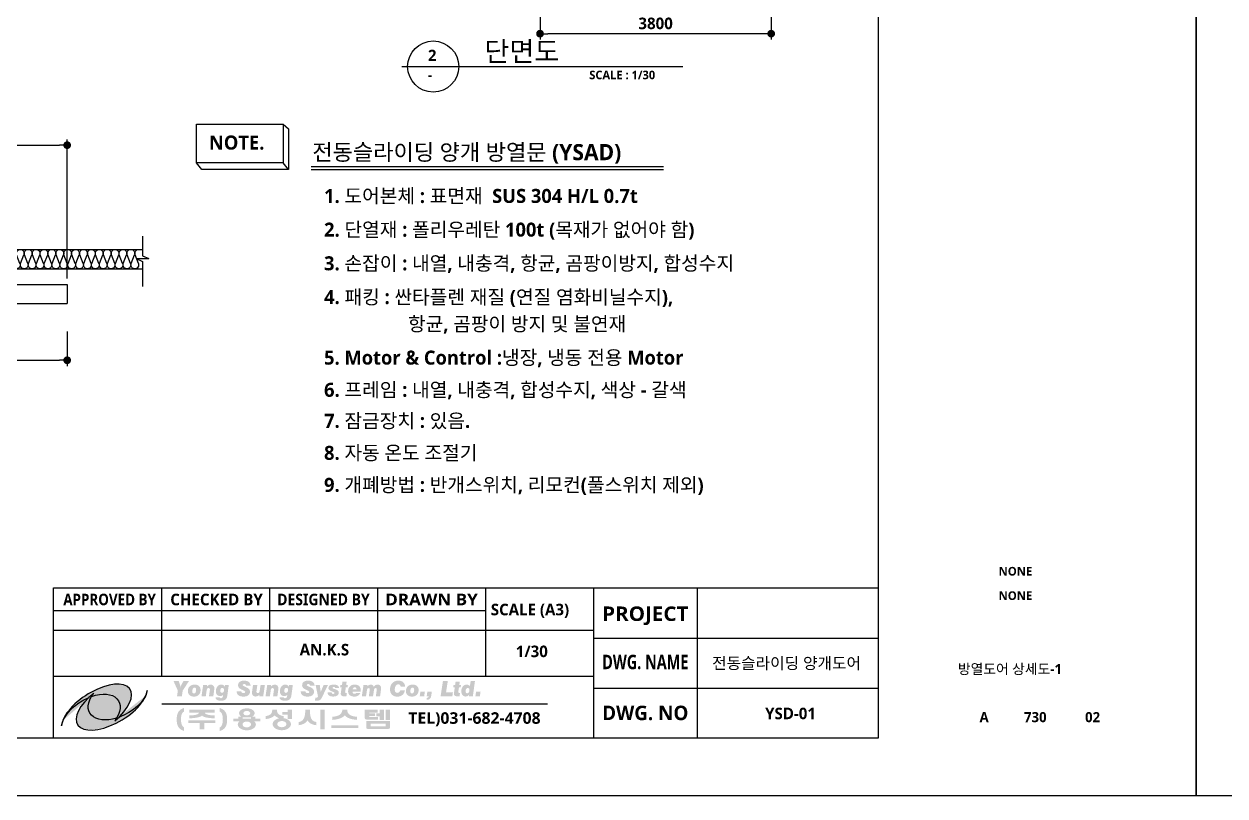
# Model space of a CAD drawing. Header units: millimetres. Extents: x 0 to 33600, y 0 to 8910.
# Drawn here: x 6516 to 12750, y 0 to 4010 of the extents above; entities that cross this region are included whole.
import ezdxf
from ezdxf.enums import TextEntityAlignment as Align
from ezdxf.lldxf.tags import DXFTag

# ---------------------------------------------------------------- set-up
doc = ezdxf.new("R2010")
doc.units = ezdxf.units.MM
doc.header["$LTSCALE"] = 20
doc.header["$MEASUREMENT"] = 0
doc.layers.get('0').update_dxf_attribs({"linetype": 'CONTINUOUS'})
doc.layers.get('Defpoints').update_dxf_attribs({"color": 181, "linetype": 'CONTINUOUS'})
for name, color, linetype in [('3', 3, 'CONTINUOUS'), ('A-ANNO-TITL', 7, 'CONTINUOUS'), ('DIM', 141, 'CONTINUOUS'), ('DOOR-2', 1, 'CONTINUOUS'), ('DOOR-3', 8, 'CONTINUOUS'), ('TEXT', 7, 'CONTINUOUS'), ('TEXT-1', 7, 'CONTINUOUS'), ('TEXT2', 7, 'CONTINUOUS')]:
    doc.layers.add(name, color=color, linetype=linetype)
doc.styles.add('SH_대대리576', font='')
doc.styles.get("Standard").update_dxf_attribs({"font": 'NanumGothicBold.ttf'})
doc.styles.get('SH_대대리576').set_extended_font_data('NanumGothic', bold=True)
tags = doc.linetypes.add('２点鎖線', pattern=[63.5, 31.75, -6.35, 6.35, -6.35, 6.35, -6.35]).pattern_tags.tags
tags[14:15] = [DXFTag(74, 4), DXFTag(75, 0), DXFTag(340, '0'), DXFTag(46, 1.0), DXFTag(50, 0.0), DXFTag(44, 0.0), DXFTag(45, 0.0)]
tags[12:13] = [DXFTag(74, 4), DXFTag(75, 0), DXFTag(340, '0'), DXFTag(46, 1.0), DXFTag(50, 0.0), DXFTag(44, 0.0), DXFTag(45, 0.0)]
tags[10:11] = [DXFTag(74, 4), DXFTag(75, 0), DXFTag(340, '0'), DXFTag(46, 1.0), DXFTag(50, 0.0), DXFTag(44, 0.0), DXFTag(45, 0.0)]
tags[8:9] = [DXFTag(74, 4), DXFTag(75, 0), DXFTag(340, '0'), DXFTag(46, 1.0), DXFTag(50, 0.0), DXFTag(44, 0.0), DXFTag(45, 0.0)]
tags[6:7] = [DXFTag(74, 4), DXFTag(75, 0), DXFTag(340, '0'), DXFTag(46, 1.0), DXFTag(50, 0.0), DXFTag(44, 0.0), DXFTag(45, 0.0)]
tags[4:5] = [DXFTag(74, 4), DXFTag(75, 0), DXFTag(340, '0'), DXFTag(46, 1.0), DXFTag(50, 0.0), DXFTag(44, 0.0), DXFTag(45, 0.0)]
doc.dimstyles.new('yongsung', dxfattribs={"dimscale": 20, "dimtxt": 3, "dimasz": 2, "dimexe": 1.5, "dimexo": 1.5, "dimgap": 1, "dimtad": 1, "dimdec": 0, "dimdsep": 46, "dimlunit": 6, "dimtxsty": 'Standard', "dimblk": 'DOT', "dimcen": 0, "dimdle": 2, "dimclrd": 256, "dimclre": 256, "dimclrt": 256, "dimadec": 0, "dimazin": 0, "dimtfac": 480, "dimtdec": 0, "dimtix": 1, "dimtmove": 2, "dimatfit": 3, "dimfxl": 1, "dimtolj": 1, "dimtzin": 0, "dimarcsym": 0})

# ---------------------------------------------------------------- blocks, each defined once
blk = doc.blocks.new('A$C218C5527')
h = blk.add_hatch(color=1)
edge = h.paths.add_edge_path()
edge.add_ellipse((5.05, 2.14), major_axis=(-4.79, -2.98), ratio=0.580265, start_angle=131.9714, end_angle=248.5968, ccw=False)
edge.add_ellipse((5.05, 2.14), major_axis=(-4.79, -2.98), ratio=0.580265, start_angle=125.4238, end_angle=131.9714, ccw=False)
edge.add_ellipse((6.06, 3.31), major_axis=(-5.8, -3.76), ratio=0.472671, start_angle=104.5749, end_angle=339.9724)
edge.add_ellipse((5.05, 2.14), major_axis=(-4.79, -2.98), ratio=0.580265, start_angle=253.4092, end_angle=333.3098, ccw=False)
edge.add_ellipse((8.69, 4.5), major_axis=(5.95, 3.51), ratio=0.472671, start_angle=105.5245, end_angle=113.8539, ccw=False)
edge.add_ellipse((9.76, 5.7), major_axis=(-4.89, -2.73), ratio=0.583553, start_angle=307.9879, end_angle=314.6539)
h = blk.add_hatch(color=5)
edge = h.paths.add_edge_path()
edge.add_ellipse((9.72, 5.67), major_axis=(4.93, 2.74), ratio=0.580265, start_angle=131.9714, end_angle=248.5968, ccw=False)
edge.add_ellipse((9.72, 5.67), major_axis=(4.93, 2.74), ratio=0.580265, start_angle=125.4238, end_angle=131.9714, ccw=False)
edge.add_ellipse((8.66, 4.55), major_axis=(5.98, 3.46), ratio=0.472671, start_angle=104.5749, end_angle=339.9724)
edge.add_ellipse((9.72, 5.67), major_axis=(4.93, 2.74), ratio=0.580265, start_angle=253.4092, end_angle=333.3098, ccw=False)
edge.add_ellipse((5.98, 3.49), major_axis=(-6.12, -3.22), ratio=0.472671, start_angle=105.5245, end_angle=113.8539, ccw=False)
edge.add_ellipse((4.85, 2.35), major_axis=(5.02, 2.48), ratio=0.583553, start_angle=307.9879, end_angle=314.6539)
at = {"color": 1}
blk.add_ellipse((6.06, 3.31), major_axis=(-5.8, -3.76), ratio=0.472671, start_param=1.820342, end_param=5.933638, dxfattribs=at)
at = {"color": 5}
blk.add_ellipse((8.69, 4.5), major_axis=(5.95, 3.51), ratio=0.472671, start_param=1.820342, end_param=5.933638, dxfattribs=at)
at = {"color": 5, "extrusion": (0, 0, -1)}
for start_param, end_param in [(5.070129, 7.190969), (3.610997, 5.004166)]:
    blk.add_ellipse((9.76, 5.7), major_axis=(-4.89, -2.73), ratio=0.583553, start_param=start_param, end_param=end_param, dxfattribs=at)
at = {"color": 1, "extrusion": (0, 0, -1)}
for start_param, end_param in [(1.944353, 4.094127), (0.465832, 1.86036)]:
    blk.add_ellipse((5.05, 2.14), major_axis=(-4.79, -2.98), ratio=0.580265, start_param=start_param, end_param=end_param, dxfattribs=at)
blk = doc.blocks.new('_Dot')
at = {"color": 0, "linetype": 'ByBlock', "lineweight": -2}
blk.add_line((-0.5, 0), (-1, 0), dxfattribs=at)
at = {"color": 0, "linetype": 'ByBlock', "const_width": 0.5}
blk.add_lwpolyline([(-0.25, 0, 1), (0.25, 0, 1)], format="xyb", close=True, dxfattribs=at)
blk = doc.blocks.new('*D136')
at = {"layer": 'Defpoints', "color": 0}
for p in [(6739.8, 3380.3), (1559.8, 2657.2), (6739.8, 2657.2)]:
    blk.add_point(p, dxfattribs=at)
at = {"layer": 'DIM', "lineweight": -2}
for p, q in [((1559.8, 2687.2), (1559.8, 3410.3)), ((1599.8, 3380.3), (6699.8, 3380.3)), ((6739.8, 2687.2), (6739.8, 3410.3))]:
    blk.add_line(p, q, dxfattribs=at)
at = {"layer": 'DIM', "linetype": 'ByBlock', "lineweight": -2, "xscale": 40, "yscale": 40, "zscale": 40, "rotation": 180}
blk.add_blockref('_Dot', (1559.8, 3380.3), dxfattribs=at)
at = {"layer": 'DIM', "linetype": 'ByBlock', "lineweight": -2, "xscale": 40, "yscale": 40, "zscale": 40}
blk.add_blockref('_Dot', (6739.8, 3380.3), dxfattribs=at)
at = {"layer": 'DIM', "insert": (4149.8, 3441.8), "char_height": 60, "attachment_point": 5}
blk.add_mtext('\\A1;도어개폐시 필요공간 => 레일길이 + 60 ', dxfattribs=at)
blk = doc.blocks.new('INSU')
at = {"layer": '3'}
for p, q in [((0.013, 0.729), (0.187, 0.271)), ((0.387, 0.729), (0.213, 0.271))]:
    blk.add_line(p, q, dxfattribs=at)
for centre, start, end in [((0.2, 0.8), 339.20343, 200.79657), ((0, 0.2), 270, 20.79657), ((0.4, 0.2), 159.20343, 270)]:
    blk.add_arc(centre, 0.2, start, end, dxfattribs=at)
blk = doc.blocks.new('*D138')
at = {"layer": 'Defpoints', "color": 0}
for p in [(5389.8, 2442.4), (6739.8, 2442.4), (6739.8, 2263.3)]:
    blk.add_point(p, dxfattribs=at)
at = {"layer": 'DIM', "lineweight": -2}
for p, q in [((5389.8, 2412.4), (5389.8, 2233.3)), ((6739.8, 2412.4), (6739.8, 2233.3)), ((5429.8, 2263.3), (6699.8, 2263.3))]:
    blk.add_line(p, q, dxfattribs=at)
at = {"layer": 'DIM', "linetype": 'ByBlock', "lineweight": -2, "xscale": 40, "yscale": 40, "zscale": 40, "rotation": 180}
blk.add_blockref('_Dot', (5389.8, 2263.3), dxfattribs=at)
at = {"layer": 'DIM', "linetype": 'ByBlock', "lineweight": -2, "xscale": 40, "yscale": 40, "zscale": 40}
blk.add_blockref('_Dot', (6739.8, 2263.3), dxfattribs=at)
at = {"layer": 'DIM', "insert": (6064.8, 2324.9), "char_height": 60, "attachment_point": 5}
blk.add_mtext('\\A1;\\A1;(W / 2) + 150', dxfattribs=at)
blk = doc.blocks.new('*D141')
at = {"layer": 'Defpoints', "color": 0}
for p in [(9194.3, 4086.8), (10394.3, 4086.8), (9194.3, 3959.4)]:
    blk.add_point(p, dxfattribs=at)
at = {"layer": 'DIM', "lineweight": -2}
for p, q in [((9194.3, 4056.8), (9194.3, 3929.4)), ((10394.3, 4056.8), (10394.3, 3929.4)), ((10354.3, 3959.4), (9234.3, 3959.4))]:
    blk.add_line(p, q, dxfattribs=at)
at = {"layer": 'DIM', "linetype": 'ByBlock', "lineweight": -2, "xscale": 40, "yscale": 40, "zscale": 40, "rotation": 180}
blk.add_blockref('_Dot', (9194.3, 3959.4), dxfattribs=at)
at = {"layer": 'DIM', "linetype": 'ByBlock', "lineweight": -2, "xscale": 40, "yscale": 40, "zscale": 40}
blk.add_blockref('_Dot', (10394.3, 3959.4), dxfattribs=at)
at = {"layer": 'DIM', "insert": (9794.3, 4012.5), "char_height": 60, "attachment_point": 5}
blk.add_mtext('\\A1;3800', dxfattribs=at)

msp = doc.modelspace()

# ---------------------------------------------------------------- hatches: boundary and pattern name
h = msp.add_hatch(color=7)
h.dxf.hatch_style = 1
h.paths.add_polyline_path([(7372, 597.1), (7343.3, 597.1), (7329.6, 571.7), (7328.7, 569.2), (7328, 565.1), (7328, 566.1), (7327.8, 569.3), (7327.2, 572.2), (7318.7, 597.1), (7291.7, 597.1), (7314.2, 547.2), (7310.1, 518.4), (7335.2, 518.4), (7339.4, 547.1)])
h.paths.add_polyline_path([(7427.1, 567.5), (7423.8, 571.2), (7421, 573.4), (7416.9, 575.7), (7412.2, 577.3), (7406.9, 578.3), (7401.2, 578.7), (7398.7, 578.6), (7393.3, 578), (7388.2, 576.8), (7383.7, 575), (7379.5, 572.5), (7375.8, 569.4), (7374.6, 568.2), (7371.6, 564.3), (7369.3, 560), (7367.6, 555.3), (7366.7, 550.1), (7366.3, 544.5), (7366.4, 541.7), (7367.2, 536.5), (7368.9, 531.8), (7371.4, 527.6), (7374.7, 523.9), (7377.7, 521.6), (7381.8, 519.3), (7386.5, 517.6), (7391.8, 516.6), (7397.5, 516.3), (7400, 516.3), (7405.6, 516.9), (7410.6, 518.1), (7415.2, 520), (7419.3, 522.4), (7423, 525.4), (7424.2, 526.8), (7427.1, 530.6), (7429.3, 534.9), (7430.9, 539.7), (7431.8, 545), (7432.2, 550.7), (7432, 553.3), (7431.3, 558.6), (7429.6, 563.4)])
h.paths.add_polyline_path([(7395.9, 561.8), (7400.7, 563), (7403.1, 562.7), (7407.1, 560), (7408.5, 556.8), (7409.1, 551.1), (7408.9, 546.8), (7407.9, 541.7), (7406.1, 537.5), (7406.1, 537.4), (7402.5, 533.7), (7397.9, 532.4), (7395.4, 532.7), (7391.4, 535.2), (7390, 538), (7389.2, 543.7), (7389.5, 548.7), (7390.5, 553.8), (7392.3, 558.1)], flags=16)
h.paths.add_polyline_path([(7406.1, 537.5), (7406.1, 537.4), (7406, 537.4)], flags=0)
h.paths.add_polyline_path([(7503.2, 564.6), (7501.5, 569.2), (7498.6, 573.1), (7494.8, 575.9), (7490.1, 577.6), (7484.6, 578.2), (7484.2, 578.2), (7479, 577.6), (7474.2, 575.9), (7473.2, 575.4), (7469, 572.7), (7465.1, 568.9), (7466.1, 576.5), (7445.6, 576.5), (7437.1, 518.4), (7459.5, 518.4), (7463.9, 549.4), (7465, 554), (7467.2, 558), (7468.8, 559.4), (7474.1, 560.9), (7479, 558.9), (7480.8, 554.2), (7480.8, 553.1), (7480.5, 551.2), (7476, 518.4), (7498.5, 518.4), (7503, 551.9), (7503.5, 556), (7503.7, 559.6)])
h.paths.add_polyline_path([(7578.5, 576.5), (7559.1, 576.5), (7558, 568.5), (7557.6, 569), (7554.2, 573.1), (7550.2, 576.1), (7549.6, 576.4), (7544.9, 578), (7539.4, 578.5), (7536.8, 578.3), (7531.9, 577.4), (7527.3, 575.5), (7523.3, 572.6), (7519.6, 568.7), (7519.2, 568.2), (7516.5, 564.2), (7514.4, 559.7), (7512.9, 554.9), (7512, 549.6), (7511.7, 544), (7512, 539), (7513.1, 533.8), (7515, 529.3), (7517.7, 525.6), (7519.9, 523.4), (7524, 521), (7528.8, 519.4), (7534.4, 518.9), (7537.6, 519.2), (7542.5, 520.5), (7545.4, 522), (7549.6, 525.4), (7549, 520.5), (7547.8, 515.3), (7546.1, 511.7), (7543.4, 509), (7538.4, 507.8), (7533.9, 508.8), (7531.7, 511.7), (7509.7, 511.7), (7509.7, 511.5), (7510.8, 506.6), (7513.3, 502.5), (7517.3, 499.2), (7521.4, 497.2), (7526.1, 495.8), (7531.4, 495), (7537.6, 494.8), (7543, 495), (7548.1, 495.6), (7552.8, 496.8), (7554.4, 497.3), (7559.2, 499.6), (7563.1, 502.6), (7566, 506.2), (7568.4, 511.1), (7569.4, 514), (7570.6, 519), (7571.6, 524.9)])
h.paths.add_polyline_path([(7553, 543.8), (7551, 539.6), (7547.9, 536.8), (7540.7, 535.9), (7536.5, 538.3), (7535.1, 540.4), (7534.1, 545.7), (7534.1, 547.7), (7535, 553.1), (7536.9, 557.2), (7539.8, 560.2), (7544.4, 561.5), (7547.4, 561.2), (7551.5, 558.8), (7553, 556.3), (7554, 550.9), (7553.9, 549.2)], flags=16)
h.paths.add_polyline_path([(7685.7, 589.1), (7682, 592.5), (7678.8, 594.6), (7674.4, 596.6), (7669.6, 598), (7664.3, 598.9), (7658.4, 599.1), (7653.9, 599), (7648.3, 598.4), (7643.3, 597.1), (7639, 595.2), (7635.2, 592.9), (7631.6, 589.5), (7628.9, 585.4), (7627.4, 580.7), (7626.9, 575.3), (7627.3, 570.7), (7628.9, 566), (7631.8, 561.9), (7632.4, 561.2), (7635.5, 558.6), (7639.5, 555.8), (7644.6, 553.1), (7650.6, 550.3), (7654.4, 548.7), (7658.5, 546.6), (7662.7, 543.6), (7664.2, 540.4), (7661.7, 535.4), (7655.6, 534.2), (7651.2, 534.7), (7647, 536.7), (7645.3, 538.4), (7643.9, 543.5), (7619.5, 543.5), (7619.6, 540.6), (7620.6, 535.4), (7622.4, 530.9), (7625.2, 526.9), (7628.9, 523.4), (7630, 522.6), (7633.9, 520.3), (7638.4, 518.5), (7643.3, 517.3), (7648.8, 516.6), (7654.9, 516.3), (7655.4, 516.3), (7661.4, 516.6), (7666.8, 517.4), (7671.7, 518.8), (7676, 520.6), (7679.8, 523), (7680.8, 523.7), (7684.2, 527.3), (7686.7, 531.5), (7688.1, 536.2), (7688.6, 541.6), (7688.4, 545.7), (7686.9, 550.5), (7684.2, 554.8), (7683.3, 555.8), (7679.8, 559), (7675.5, 561.9), (7670.2, 564.6), (7667.9, 565.6), (7662.7, 567.8), (7656.1, 570.9), (7652.2, 573.7), (7650.8, 576.2), (7652.8, 580.1), (7657.9, 581.6), (7660.6, 581.4), (7665.1, 579.7), (7666.2, 578.5), (7668.1, 573.6), (7691.6, 573.6), (7691.5, 575.2), (7690.4, 580.4), (7688.4, 585)])
h.paths.add_polyline_path([(7766, 576.5), (7743.7, 576.5), (7739, 544.9), (7738.1, 541.1), (7735.9, 537), (7734.4, 535.8), (7729, 534.4), (7723.8, 536.4), (7722.2, 541.4), (7722.3, 543.5), (7722.5, 545.5), (7727, 576.5), (7704.6, 576.5), (7699.5, 541.6), (7699.2, 539), (7699.2, 536.4), (7699.2, 535.9), (7699.8, 530.3), (7701.5, 525.6), (7704.3, 521.9), (7704.5, 521.7), (7708.3, 518.9), (7713, 517.2), (7718.5, 516.6), (7719.2, 516.6), (7724.4, 517.3), (7729.3, 519.1), (7730, 519.5), (7734.3, 522.4), (7738, 526.2), (7737.2, 518.4), (7757.6, 518.4)])
h.paths.add_polyline_path([(7835.8, 564.6), (7834.1, 569.2), (7831.1, 573.1), (7827.3, 575.9), (7822.6, 577.6), (7817.1, 578.2), (7816.8, 578.2), (7811.6, 577.6), (7806.7, 575.9), (7805.7, 575.4), (7801.6, 572.7), (7797.6, 568.9), (7798.6, 576.5), (7778.2, 576.5), (7769.6, 518.4), (7792, 518.4), (7796.4, 549.4), (7797.5, 554), (7799.7, 558), (7801.3, 559.4), (7806.6, 560.9), (7811.5, 558.9), (7813.4, 554.2), (7813.3, 553.1), (7813, 551.2), (7808.6, 518.4), (7831, 518.4), (7835.6, 551.9), (7836, 556), (7836.3, 559.6)])
h.paths.add_polyline_path([(7911.1, 576.5), (7891.6, 576.5), (7890.5, 568.5), (7890.1, 569), (7886.7, 573.1), (7882.7, 576.1), (7882.1, 576.4), (7877.4, 578), (7871.9, 578.5), (7869.3, 578.3), (7864.4, 577.4), (7859.9, 575.5), (7855.8, 572.6), (7852.1, 568.7), (7851.7, 568.2), (7849, 564.2), (7846.9, 559.7), (7845.4, 554.9), (7844.6, 549.6), (7844.3, 544), (7844.6, 539), (7845.6, 533.8), (7847.5, 529.3), (7850.2, 525.6), (7852.4, 523.4), (7856.5, 521), (7861.3, 519.4), (7866.9, 518.9), (7870.1, 519.2), (7875.1, 520.5), (7878, 522), (7882.2, 525.4), (7881.6, 520.5), (7880.4, 515.3), (7878.7, 511.7), (7875.9, 509), (7870.9, 507.8), (7866.5, 508.8), (7864.3, 511.7), (7842.3, 511.7), (7842.3, 511.5), (7843.3, 506.6), (7845.8, 502.5), (7849.8, 499.2), (7853.9, 497.2), (7858.6, 495.8), (7864, 495), (7870.1, 494.8), (7875.5, 495), (7880.7, 495.6), (7885.3, 496.8), (7887, 497.3), (7891.7, 499.6), (7895.7, 502.6), (7898.5, 506.2), (7900.9, 511.1), (7901.9, 514), (7903.1, 519), (7904.1, 524.9)])
h.paths.add_polyline_path([(7869.4, 557.2), (7872.3, 560.2), (7876.9, 561.5), (7879.9, 561.2), (7884, 558.8), (7885.5, 556.3), (7886.5, 550.9), (7886.4, 549.2), (7885.5, 543.8), (7883.5, 539.6), (7880.4, 536.8), (7875.5, 535.6), (7873.2, 535.9), (7869, 538.3), (7867.6, 540.4), (7866.6, 545.7), (7866.6, 547.7), (7867.5, 553.1)], flags=16)
h.paths.add_polyline_path([(8020.7, 536.2), (8021.2, 541.6), (8020.9, 545.7), (8019.4, 550.5), (8016.7, 554.8), (8015.8, 555.8), (8012.4, 559), (8008, 561.9), (8002.8, 564.6), (8000.5, 565.6), (7995.2, 567.8), (7988.6, 570.9), (7984.7, 573.7), (7983.3, 576.2), (7985.4, 580.1), (7990.4, 581.6), (7993.2, 581.4), (7997.6, 579.7), (7998.8, 578.5), (8000.6, 573.6), (8024.1, 573.6), (8024, 575.2), (8022.9, 580.4), (8021, 585), (8018.2, 589.1), (8014.5, 592.5), (8011.3, 594.6), (8007, 596.6), (8002.2, 598), (7996.8, 598.9), (7990.9, 599.1), (7986.4, 599), (7980.9, 598.4), (7975.9, 597.1), (7971.5, 595.2), (7967.8, 592.9), (7964.1, 589.5), (7961.5, 585.4), (7959.9, 580.7), (7959.4, 575.3), (7959.9, 570.7), (7961.5, 566), (7964.3, 561.9), (7965, 561.2), (7968, 558.6), (7972.1, 555.8), (7977.1, 553.1), (7983.1, 550.3), (7986.9, 548.7), (7991, 546.6), (7995.3, 543.6), (7996.7, 540.4), (7994.5, 535.9), (7993.4, 535.2), (7988.1, 534.2), (7983.7, 534.7), (7979.5, 536.7), (7977.8, 538.4), (7976.4, 543.5), (7952, 543.5), (7952.1, 540.6), (7953.1, 535.4), (7954.9, 530.9), (7957.7, 526.9), (7961.4, 523.4), (7962.5, 522.6), (7966.5, 520.3), (7970.9, 518.5), (7975.8, 517.3), (7981.4, 516.6), (7987.4, 516.3), (7987.9, 516.3), (7994, 516.6), (7999.3, 517.4), (8004.2, 518.8), (8008.6, 520.6), (8012.3, 523), (8013.3, 523.7), (8016.7, 527.3), (8019.2, 531.5)])
h.paths.add_polyline_path([(8093.6, 576.5), (8070.9, 576.5), (8055.8, 539.9), (8051.1, 576.5), (8029.5, 576.5), (8040.5, 522.9), (8041, 520), (8041.2, 517.1), (8039.5, 512.5), (8034.6, 511.1), (8032.4, 511.2), (8028.1, 511.6), (8025.9, 495.8), (8027.8, 495.6), (8032.9, 495.1), (8037.9, 494.8), (8043, 495.3), (8048, 496.5), (8052.2, 498.7), (8052.9, 499.2), (8056.1, 502.4), (8059.2, 506.5), (8062.1, 511.9)])
h.paths.add_polyline_path([(8117.4, 562.1), (8119.1, 565.2), (8123.8, 566.4), (8128.9, 564.8), (8131, 560.1), (8151.2, 560.1), (8151.1, 561.1), (8149.9, 566.2), (8147.5, 570.4), (8143.8, 573.8), (8139.9, 575.8), (8135.2, 577.3), (8129.9, 578.2), (8123.8, 578.5), (8123, 578.5), (8116.9, 578.1), (8111.5, 577.3), (8107, 575.8), (8103.2, 573.9), (8102.4, 573.3), (8098.8, 569.7), (8096.7, 565.4), (8096, 560.2), (8096.1, 558.6), (8097.3, 555.3), (8099.5, 552.2), (8102.9, 549.2), (8107.3, 546.3), (8113, 543.5), (8119.6, 540.8), (8120.4, 540.5), (8121.4, 540.1), (8125.8, 537.9), (8127.4, 534.6), (8125.5, 531), (8125.4, 531), (8120.5, 529.7), (8119.1, 529.8), (8114.8, 531.9), (8114, 532.9), (8112.7, 537.9), (8091.3, 537.9), (8091.3, 537.5), (8091.5, 534.5), (8092.8, 529.6), (8095.3, 525.5), (8099.1, 522.1), (8100.7, 521), (8104.8, 519), (8109.5, 517.6), (8114.9, 516.8), (8121, 516.5), (8122.9, 516.6), (8128.7, 517), (8133.9, 518.1), (8138.4, 519.8), (8142.1, 522), (8144.2, 523.7), (8147.2, 527.5), (8149, 532.1), (8149.7, 537.4), (8149.4, 539.9), (8147.5, 544.7), (8145.8, 547.1), (8141.6, 550.3), (8140.8, 550.8), (8136.5, 552.6), (8130.6, 554.5), (8126.2, 555.9), (8123.3, 556.9), (8119.3, 558.9)])
h.paths.add_polyline_path([(8196.8, 576.5), (8187.9, 576.5), (8190.6, 594.4), (8168.8, 594.4), (8166.3, 576.5), (8158.1, 576.5), (8156.1, 563.6), (8164.4, 563.6), (8160.6, 537.5), (8160.1, 533.9), (8160, 531.1), (8160, 529.8), (8161.3, 524.9), (8164.4, 521.2), (8166.6, 519.8), (8171.2, 518.2), (8176.9, 517.6), (8177.6, 517.6), (8183, 517.8), (8184.1, 517.9), (8189.4, 518.5), (8191.8, 535.2), (8190.7, 535.2), (8189, 535.1), (8184.2, 536.2), (8182.7, 539.5), (8182.7, 540.7), (8186.1, 563.6), (8195, 563.6)])
h.paths.add_polyline_path([(8255.5, 570.8), (8252.3, 573.4), (8248.2, 575.7), (8243.5, 577.3), (8238.1, 578.3), (8232.2, 578.6), (8230.3, 578.5), (8224.8, 578), (8219.8, 576.8), (8215.2, 574.9), (8211.1, 572.4), (8207.4, 569.1), (8206.1, 567.7), (8203.3, 563.8), (8201, 559.4), (8199.4, 554.7), (8198.5, 549.4), (8198.2, 543.8), (8198.2, 541.5), (8199, 536.2), (8200.7, 531.5), (8203.3, 527.4), (8206.7, 523.7), (8209.7, 521.4), (8214, 519.2), (8218.7, 517.6), (8224, 516.6), (8229.8, 516.3), (8230.5, 516.3), (8236.2, 516.7), (8241.4, 517.6), (8246.1, 519.2), (8250.3, 521.2), (8252.7, 522.9), (8256.4, 526.4), (8259.3, 530.5), (8261.3, 535.3), (8239.5, 535.3), (8236.3, 531.7), (8231, 530.6), (8227.5, 531), (8223.5, 533.4), (8221.8, 536.1), (8220.8, 542.5), (8263.3, 542.5), (8263.5, 545.4), (8263.5, 548.2), (8263.3, 553.1), (8262.4, 558.4), (8260.8, 563.1), (8258.5, 567.3)])
h.paths.add_polyline_path([(8232.6, 564.6), (8235.3, 564.3), (8239.4, 561.9), (8240.9, 559.4), (8241.9, 554), (8221.9, 554), (8222.9, 557.7), (8225.5, 561.8), (8227.6, 563.4)], flags=16)
h.paths.add_polyline_path([(8304.3, 560.4), (8309.1, 559), (8310.6, 554.8), (8310.5, 553), (8310.3, 551), (8305.8, 518.4), (8327.6, 518.4), (8332.3, 549.8), (8333.2, 554), (8335.3, 558), (8336.3, 558.9), (8341.1, 560.4), (8345.5, 559), (8347, 555), (8346.9, 552.8), (8346.6, 550.8), (8342.1, 518.4), (8364.1, 518.4), (8368.8, 552.6), (8369.3, 557.2), (8369.4, 560.3), (8369, 565), (8367.3, 569.7), (8364.4, 573.6), (8361.1, 576.1), (8356.4, 577.8), (8350.9, 578.4), (8350.2, 578.3), (8345.1, 577.6), (8340.2, 575.8), (8338.7, 574.9), (8334.7, 571.8), (8330.9, 567.8), (8328.9, 572.2), (8325.6, 575.8), (8321.3, 577.7), (8315.8, 578.4), (8310.5, 577.8), (8305.7, 576.1), (8305, 575.7), (8301, 572.9), (8297.1, 569), (8298.3, 576.5), (8278, 576.5), (8269.4, 518.4), (8291.2, 518.4), (8296, 550.3), (8296.8, 554), (8299.2, 558.7)])
h.paths.add_polyline_path([(8479.7, 524.7), (8481.1, 525.9), (8484.5, 529.4), (8487.3, 533.5), (8489.6, 538), (8491.4, 543), (8492.7, 548.4), (8468.5, 548.4), (8468.2, 547.5), (8465.8, 542.7), (8462.5, 539.1), (8458.2, 536.7), (8452.7, 535.7), (8447.3, 537), (8443.6, 540.1), (8442.3, 542.1), (8440.8, 546.7), (8440.3, 552.6), (8440.7, 558.5), (8441.6, 563.7), (8443.2, 568.4), (8445.7, 572.9), (8449.5, 576.9), (8453.8, 579.2), (8463.4, 579.2), (8467.5, 576.6), (8469.8, 572.6), (8470.7, 567.1), (8494.2, 567.1), (8494.2, 568.3), (8493.3, 573.9), (8491.9, 579), (8489.8, 583.6), (8487.3, 587.6), (8484.1, 591), (8483, 592), (8479.2, 594.6), (8474.8, 596.6), (8469.9, 598.1), (8464.6, 599), (8458.7, 599.3), (8455.8, 599.2), (8450.5, 598.6), (8445.5, 597.5), (8440.8, 595.8), (8439.1, 595), (8434.6, 592.4), (8430.5, 589.2), (8426.8, 585.5), (8426.1, 584.7), (8423, 580.5), (8420.5, 575.9), (8418.5, 571), (8417.9, 569.5), (8416.6, 564.5), (8415.8, 559.4), (8415.5, 554.1), (8415.8, 548.7), (8416.6, 543.3), (8418, 538.4), (8420, 534), (8422.6, 529.8), (8425.8, 526.2), (8429.4, 523.2), (8433.5, 520.6), (8437.9, 518.6), (8442.8, 517.2), (8448.1, 516.3), (8453.9, 516.1), (8456.1, 516.1), (8461.6, 516.6), (8466.6, 517.8), (8471.4, 519.5), (8475.7, 521.7)])
h.paths.add_polyline_path([(8563.2, 558.6), (8561.5, 563.4), (8559.1, 567.5), (8555.8, 571.2), (8552.9, 573.4), (8548.8, 575.7), (8544.1, 577.3), (8538.9, 578.3), (8533.1, 578.7), (8530.7, 578.6), (8525.2, 578), (8520.2, 576.8), (8515.6, 575), (8511.4, 572.5), (8507.7, 569.4), (8506.5, 568.2), (8503.5, 564.3), (8501.2, 560), (8499.6, 555.3), (8498.6, 550.1), (8498.2, 544.5), (8498.3, 541.7), (8499.1, 536.5), (8500.8, 531.8), (8503.3, 527.6), (8506.7, 523.9), (8509.6, 521.6), (8513.8, 519.3), (8518.5, 517.6), (8523.7, 516.6), (8529.4, 516.3), (8531.9, 516.3), (8537.5, 516.9), (8542.5, 518.1), (8547.1, 520), (8551.2, 522.4), (8554.9, 525.4), (8556.1, 526.8), (8559.1, 530.6), (8561.3, 534.9), (8562.8, 539.7), (8563.7, 545), (8564.1, 550.7), (8564, 553.3)])
h.paths.add_polyline_path([(8524.2, 558.1), (8527.8, 561.8), (8532.6, 563), (8535, 562.7), (8539, 560), (8540.4, 556.8), (8541.1, 551.1), (8540.9, 546.8), (8539.8, 541.7), (8538, 537.5), (8538, 537.4), (8534.4, 533.7), (8529.9, 532.4), (8527.3, 532.7), (8523.3, 535.2), (8521.9, 538), (8521.2, 543.7), (8521.4, 548.7), (8522.4, 553.8)], flags=16)
h.paths.add_polyline_path([(8538, 537.5), (8538, 537.4), (8538, 537.5)], flags=0)
h.paths.add_polyline_path([(8596.5, 541.7), (8573.4, 541.7), (8569.9, 518.4), (8593, 518.4)])
h.paths.add_polyline_path([(8632.7, 541.7), (8609.6, 541.7), (8606.1, 518.4), (8616.8, 518.4), (8616.1, 515.6), (8613.4, 511.7), (8611.5, 510.5), (8606.3, 509.5), (8604.8, 499.6), (8607.5, 499.7), (8613, 500.4), (8617.7, 501.9), (8621.6, 504.3), (8622.4, 504.9), (8625.6, 508.5), (8627.9, 512.9), (8629.2, 518.4)])
h.paths.add_polyline_path([(8715.5, 597.1), (8690.4, 597.1), (8678.3, 518.4), (8739.3, 518.4), (8742.2, 538.9), (8706.6, 538.9)])
h.paths.add_polyline_path([(8784.1, 576.5), (8775.3, 576.5), (8777.9, 594.4), (8756.2, 594.4), (8753.6, 576.5), (8745.4, 576.5), (8743.4, 563.6), (8751.7, 563.6), (8747.9, 537.5), (8747.4, 533.9), (8747.3, 531.1), (8747.3, 529.8), (8748.6, 524.9), (8751.8, 521.2), (8753.9, 519.8), (8758.5, 518.2), (8764.2, 517.6), (8765, 517.6), (8770.3, 517.8), (8771.5, 517.9), (8776.7, 518.5), (8779.1, 535.2), (8778, 535.2), (8776.4, 535.1), (8771.6, 536.2), (8770.1, 539.5), (8770.1, 540.6), (8770.1, 541.2), (8773.4, 563.6), (8782.3, 563.6)])
h.paths.add_polyline_path([(8856.5, 597.1), (8834.3, 597.1), (8830.3, 570.1), (8827.2, 573.6), (8823, 576.4), (8818.5, 577.9), (8813.2, 578.5), (8810.8, 578.4), (8805.9, 577.4), (8801.5, 575.5), (8797.4, 572.6), (8793.6, 568.7), (8793.4, 568.2), (8790.7, 564.2), (8788.5, 559.7), (8787, 554.9), (8786.1, 549.7), (8785.8, 544.1), (8785.8, 543.3), (8786.3, 537.6), (8787.5, 532.5), (8789.4, 528), (8791.9, 524.1), (8794.4, 521.6), (8798.4, 518.8), (8803.1, 517.2), (8808.3, 516.6), (8808.6, 516.6), (8813.7, 517.3), (8818.6, 519), (8818.8, 519.2), (8823, 522), (8826.7, 525.9), (8825.8, 518.4), (8845.8, 518.4)])
h.paths.add_polyline_path([(8814.7, 559.7), (8819.2, 561), (8821.6, 560.7), (8825.7, 558.2), (8827.2, 555.6), (8828, 550.1), (8827.9, 547.4), (8826.9, 542.2), (8824.8, 537.9), (8821.1, 534.5), (8814.2, 533.5), (8810.2, 536.2), (8808.8, 538.8), (8807.9, 544.2), (8808.1, 546.7), (8809, 551.9), (8811.1, 556.3)], flags=16)
h.paths.add_polyline_path([(8885.7, 541.7), (8862.5, 541.7), (8859, 518.4), (8882.1, 518.4)])
h = msp.add_hatch(color=7)
h.dxf.hatch_style = 1
h.paths.add_polyline_path([(7331.5, 411.6), (7332.5, 417.3), (7333.4, 421.2), (7336.1, 428.3), (7339.7, 433.8), (7344.4, 437.5), (7346.5, 438.5), (7346.5, 457.3), (7338.9, 454.6), (7332.2, 451.2), (7326.3, 447), (7321.4, 442.2), (7317.3, 436.8), (7314.6, 431.9), (7312.5, 426.7), (7310.8, 421.1), (7309.6, 414.9), (7308.8, 408.2), (7308.4, 401.1), (7308.4, 398.5), (7308.5, 391), (7309, 384.2), (7309.9, 377.8), (7311.3, 371.9), (7313, 366.6), (7315.2, 361.7), (7316.1, 359.9), (7320, 354.4), (7324.7, 349.4), (7330.3, 345.2), (7336.8, 341.6), (7344.2, 338.6), (7346.5, 337.9), (7346.5, 356.3), (7341.6, 359.6), (7337.8, 364.4), (7334.7, 370.7), (7333.4, 374.9), (7332.1, 380.3), (7331.2, 386.2), (7330.8, 392.6), (7330.7, 398.3), (7330.9, 405.2)])
h.paths.add_polyline_path([(7504.8, 448.2), (7373.8, 448.2), (7373.8, 433.4), (7424.6, 433.4), (7422.5, 428.7), (7416.8, 424.8), (7409.6, 422.2), (7402.9, 420.7), (7395.1, 419.5), (7386.2, 418.7), (7376.5, 418.2), (7373.8, 418.1), (7439.3, 417.3), (7443.9, 413.9), (7450.4, 411), (7458.7, 408.5), (7468.2, 406.6), (7475.9, 405.4), (7484, 404.5), (7492.7, 403.9), (7502, 403.4), (7504.8, 403.4), (7504.8, 418.2), (7494.8, 418.7), (7485.8, 419.4), (7477.7, 420.5), (7470.6, 422.1), (7468.9, 422.5), (7460.2, 425.7), (7455.2, 429.7), (7453.9, 433.4), (7504.8, 433.4)])
h.paths.add_polyline_path([(7420, 408.6), (7428.2, 411.1), (7434.7, 414), (7439.3, 417.3), (7373.8, 418.1), (7373.8, 403.4), (7383, 403.7), (7391.9, 404.4), (7400.2, 405.2), (7408.1, 406.3), (7409.8, 406.6)], flags=17)
h.paths.add_polyline_path([(7509.6, 393.5), (7369, 393.5), (7369, 378.7), (7427.6, 378.7), (7427.6, 346.7), (7450.9, 346.7), (7450.9, 378.7), (7509.6, 378.7)])
h.paths.add_polyline_path([(7566.6, 424.6), (7564.6, 429.9), (7562.2, 434.7), (7561.2, 436.4), (7557, 441.8), (7552.1, 446.7), (7546.3, 450.8), (7539.6, 454.2), (7532.1, 456.9), (7532.1, 438.3), (7537.1, 435.1), (7541.1, 430.3), (7544.1, 423.8), (7545, 421), (7546.3, 415.7), (7547.1, 409.8), (7547.6, 403.3), (7547.8, 398), (7547.6, 391.1), (7547.1, 384.8), (7546.2, 379), (7545.2, 374.7), (7542.5, 367.4), (7539, 361.7), (7534.8, 357.7), (7532.1, 356.1), (7532.1, 337.7), (7539.7, 340.4), (7546.4, 343.8), (7552.2, 347.9), (7557.2, 352.6), (7561.3, 358.1), (7562.2, 359.7), (7564.6, 364.3), (7566.4, 369.5), (7568, 375.1), (7569.1, 381.3), (7569.8, 388), (7570.2, 395.2), (7570.2, 398.3), (7569.9, 405.5), (7569.3, 412.4), (7568.2, 418.7)])
h.paths.add_polyline_path([(7656.7, 435.8), (7660, 438.7), (7667.4, 441.5), (7672.4, 441.9), (7638.8, 444.4), (7634.7, 439.4), (7632.4, 433.9), (7632, 430.1), (7633.1, 424.1), (7636, 418.8), (7640.9, 414.1), (7644.2, 412), (7627.7, 412), (7627.7, 402.3), (7651.4, 402.3), (7651.4, 408.5), (7693.2, 408.6), (7716.8, 412), (7700.4, 412), (7705.9, 415.8), (7672.4, 418.4), (7664.2, 419.7), (7660, 421.6), (7655.4, 426.6), (7654.7, 430.1)])
h.paths.add_polyline_path([(7692.6, 452), (7684.9, 454.2), (7676.6, 455.2), (7672.4, 455.4), (7663.8, 454.8), (7655.8, 453.2), (7648.4, 450.5), (7644.9, 448.8), (7638.8, 444.4), (7672.4, 441.9), (7680.6, 440.6), (7684.5, 438.7), (7689.2, 433.8), (7690.1, 430.1), (7687.9, 424.5), (7684.5, 421.6), (7677.2, 418.8), (7672.4, 418.4), (7705.9, 415.8), (7710.1, 420.8), (7712.4, 426.3), (7712.8, 430.1), (7711.8, 436), (7708.8, 441.3), (7704, 446.1), (7699.7, 448.8)])
h.paths.add_polyline_path([(7716.8, 412), (7693.2, 408.6), (7693.2, 402.3), (7651.4, 402.3), (7627.7, 402.3), (7601.9, 402.3), (7601.9, 388.2), (7634.1, 388.2), (7629.5, 383.6), (7626.6, 378.4), (7625.4, 372.5), (7625.4, 371.8), (7626.2, 365.8), (7628.7, 360.2), (7632.8, 355.2), (7672.3, 356.4), (7664, 357.4), (7656.8, 360.8), (7651.8, 365.8), (7650.1, 371.6), (7651.6, 377.5), (7656.5, 382.6), (7663.7, 385.8), (7672.1, 386.9), (7672.3, 386.9), (7711.1, 387.8), (7710.5, 388.2), (7742.6, 388.2), (7742.6, 402.3), (7716.8, 402.3)])
h.paths.add_polyline_path([(7719.2, 370.3), (7719.3, 371.8), (7718.3, 377.6), (7715.6, 382.9), (7711.1, 387.8), (7672.3, 386.9), (7680.6, 385.9), (7687.6, 382.7), (7687.6, 382.7), (7692.6, 377.8), (7694.5, 371.9), (7692.8, 365.9), (7687.8, 360.9), (7680.7, 357.5), (7672.4, 356.4), (7672.3, 356.4), (7632.8, 355.2), (7638.4, 350.7), (7640.1, 349.6), (7647, 346.1), (7654.5, 343.6), (7662.5, 341.9), (7671, 341.3), (7672.9, 341.3), (7681.4, 341.8), (7689.5, 343.2), (7697, 345.8), (7704, 349.3), (7704.5, 349.6), (7710.7, 354.1), (7715.1, 359), (7717.9, 364.4)])
h.paths.add_polyline_path([(7835.7, 426.3), (7832.4, 430.9), (7830.2, 436.4), (7829, 442.8), (7828.8, 448.2), (7804.3, 448.2), (7803.7, 441), (7802.3, 434.8), (7799.8, 429.5), (7797.5, 426.4), (7792.6, 422.2), (7786.2, 418.9), (7778.4, 416.6), (7770.6, 415.4), (7770.6, 400), (7778.7, 400.7), (7786.8, 402.4), (7794.9, 404.9), (7796.9, 405.6), (7804.5, 409.2), (7810.9, 413.2), (7815.7, 417.7), (7816.8, 419.1), (7846, 419.5), (7839.7, 422.8)])
h.paths.add_polyline_path([(7862.9, 415.4), (7853.7, 417), (7846, 419.5), (7816.8, 419.1), (7821.3, 414.2), (7827.2, 410), (7834.4, 406.2), (7835.6, 405.7), (7841.3, 403.7), (7837, 402.9), (7829.5, 400.5), (7822.6, 397.1), (7821.1, 396.2), (7815.2, 391.8), (7810.8, 386.9), (7807.9, 381.5), (7806.6, 375.6), (7806.4, 373.3), (7807.2, 367.2), (7809.5, 361.7), (7813.3, 356.5), (7853.9, 357.1), (7845.7, 358.1), (7838.5, 361.2), (7837.7, 361.7), (7832.6, 366.5), (7830.5, 372.1), (7830.5, 373.3), (7831.9, 379.1), (7836.5, 384), (7837.7, 384.9), (7844.8, 388.1), (7852.9, 389.4), (7853.9, 389.4), (7894.4, 390), (7889, 394.6), (7886.4, 396.2), (7879.4, 399.9), (7872, 402.5), (7864.1, 404.2), (7862.9, 404.2)])
h.paths.add_polyline_path([(7907.2, 448.2), (7883.9, 448.2), (7883.9, 436.7), (7856.5, 436.7), (7856.5, 422.7), (7883.9, 422.7), (7883.9, 400), (7907.2, 400)])
h.paths.add_polyline_path([(7900.6, 379.4), (7898.3, 384.9), (7894.4, 390), (7853.9, 389.4), (7862.2, 388.4), (7870, 385.2), (7875.4, 380.1), (7877.5, 374.5), (7877.6, 373.3), (7876.1, 367.5), (7871.6, 362.5), (7870.3, 361.7), (7863.3, 358.4), (7854.3, 357), (7853.9, 357.1), (7813.3, 356.5), (7818.7, 351.9), (7821.1, 350.2), (7828, 346.7), (7835.3, 344), (7843.3, 342.4), (7851.8, 341.6), (7853.8, 341.6), (7862.4, 342.1), (7870.5, 343.5), (7878, 346), (7885, 349.4), (7886.4, 350.2), (7892.4, 354.7), (7896.9, 359.6), (7899.9, 364.9), (7901.3, 370.8), (7901.4, 373.3)])
h.paths.add_polyline_path([(8001.8, 419.2), (8000.8, 425.5), (8000.1, 432.4), (7999.7, 439.9), (7999.5, 448.2), (7975.7, 448.2), (7975.5, 440.2), (7975.2, 432.6), (7974.5, 425.8), (7973.4, 419.5), (7972.2, 413.7), (7970.6, 408.5), (7968.8, 403.9), (7966.7, 399.9), (7966.6, 399.8), (7962.4, 394.1), (7957, 389.7), (7950.6, 386.4), (7943.2, 384.3), (7941.3, 384), (7941.3, 367.6), (7949.7, 369), (7957.7, 371), (7965.1, 373.9), (7968.1, 375.3), (7974.7, 379.2), (7980.3, 383.7), (7984.9, 388.8), (7987.5, 392.6), (8013.7, 392.9), (8009.1, 398.3), (8008.3, 399.7), (8006.2, 403.7), (8004.5, 408.3), (8002.9, 413.5)])
h.paths.add_polyline_path([(8033.6, 384.2), (8025.9, 385.9), (8019.2, 388.8), (8013.7, 392.9), (7987.5, 392.6), (7991.4, 386.9), (7996.1, 381.9), (8001.8, 377.6), (8005.5, 375.3), (8012.4, 372.2), (8020.1, 369.8), (8028.4, 368.2), (8033.6, 367.6)])
h.paths.add_polyline_path([(8076.6, 448.2), (8053.3, 448.2), (8053.3, 346.1), (8076.6, 346.1)])
h.paths.add_polyline_path([(8175.1, 413.3), (8179.7, 417.9), (8180.5, 419.1), (8207.2, 421.6), (8202.2, 425.7), (8198.2, 430.5), (8195.5, 435.9), (8193.8, 442.1), (8193.3, 448.6), (8167.8, 448.6), (8167.3, 441.9), (8165.5, 435.8), (8162.6, 430.3), (8158.6, 425.6), (8153.6, 421.6), (8147.7, 418.4), (8140.9, 415.7), (8133, 413.6), (8124.1, 412), (8116.7, 411.3), (8116.7, 395.4), (8125.7, 396.1), (8134.2, 397.3), (8142.3, 399), (8150.1, 401), (8154.1, 402.3), (8162.3, 405.5), (8169.3, 409.3)])
h.paths.add_polyline_path([(8244.1, 411.3), (8234.5, 412.3), (8225.8, 414), (8218.1, 416.2), (8211.5, 419.1), (8207.2, 421.6), (8180.5, 419.1), (8184.8, 414.4), (8190.2, 410.2), (8196.9, 406.5), (8205, 403.1), (8206.7, 402.5), (8214.3, 400.1), (8222.3, 398.3), (8230.6, 396.8), (8239.3, 395.8), (8244.1, 395.4)])
h.paths.add_polyline_path([(8250.8, 367.3), (8110.2, 367.3), (8110.2, 352.5), (8250.8, 352.5)])
h.paths.add_polyline_path([(8352.3, 448.2), (8284.4, 448.2), (8284.4, 405.6), (8286.3, 399.5), (8287.3, 398.5), (8295, 396.7), (8295.5, 396.7), (8353.6, 396.7), (8353.6, 410.6), (8307.8, 410.6), (8307.8, 415.7), (8337.9, 415.7), (8337.9, 428.6), (8307.8, 428.6), (8307.8, 433.4), (8352.3, 433.4)])
h.paths.add_polyline_path([(8384.6, 448.2), (8362.7, 448.2), (8362.7, 429.4), (8345.4, 429.4), (8345.4, 414.6), (8362.7, 414.6), (8362.7, 395.3), (8384.6, 395.3)])
h.paths.add_polyline_path([(8415.5, 448.2), (8393.2, 448.2), (8393.2, 395.3), (8415.5, 395.3)])
h.paths.add_polyline_path([(8415.5, 389.9), (8292.2, 389.9), (8292.2, 356.5), (8315.6, 361.8), (8315.6, 375.8), (8392.2, 375.8)], flags=17)
h.paths.add_polyline_path([(8415.5, 389.9), (8392.2, 375.8), (8392.2, 361.8), (8315.6, 361.8), (8292.2, 356.5), (8294.1, 350.4), (8295.1, 349.5), (8302.7, 347.8), (8303.5, 347.8), (8404.2, 347.8), (8412.3, 349.4), (8412.5, 349.5), (8415.4, 354.7), (8415.5, 356.5)])

# ---------------------------------------------------------------- linework, layer by layer
at = {"color": 7}
for p, q in [((7861.6, 3489.5), (7861.6, 3288.8)), ((7438.4, 3254.5), (7411.1, 3288.8)), ((7889, 3254.5), (7438.4, 3254.5)), ((7231.5, 478), (9232.4, 478))]:
    msp.add_line(p, q, dxfattribs=at)
for p, q in [((8005.6, 3269.8), (9835.7, 3269.8)), ((8005.6, 3254.5), (9835.7, 3254.5)), ((7130.5, 2907.3), (7130.5, 2806.3)), ((7130.5, 2806.3), (7163.7, 2790.9)), ((7097.2, 2790.9), (7163.7, 2790.9)), ((7097.2, 2790.9), (7130.5, 2775.5)), ((7130.5, 2775.5), (7130.5, 2645.9)), ((6669.4, 1080.6), (10950.4, 1080.6)), ((6669.4, 300.6), (6669.4, 1080.6)), ((7230.4, 623.1), (7230.4, 1080.6)), ((7791.4, 623.1), (7791.4, 1080.6)), ((8352.4, 623.1), (8352.4, 1080.6)), ((8913.4, 623.1), (8913.4, 1080.6)), ((9474.4, 300.6), (9474.4, 1080.6)), ((10011.7, 300.6), (10011.7, 1080.6)), ((6669.4, 963.6), (8913.4, 963.6)), ((6669.4, 860.7), (9474.4, 860.7)), ((9474.4, 820.5), (10950.4, 820.5)), ((6669.4, 623.1), (9474.4, 623.1)), ((9474.4, 560.4), (10950.4, 560.4))]:
    msp.add_line(p, q)
msp.add_lwpolyline([(7861.6, 3288.8), (7411.1, 3288.8), (7411.1, 3489.5), (7861.6, 3489.5), (7889, 3465.8), (7889, 3254.5)], close=True, dxfattribs=at)
at = {"layer": 'Defpoints'}
for points in [[(0, 8910), (12600, 8910), (12600, 0), (0, 0)], [(12600, 8910), (25200, 8910), (25200, 0), (12600, 0)], [(300, 8610), (10950, 8610), (10950, 300), (300, 300)]]:
    msp.add_lwpolyline(points, close=True, dxfattribs=at)
at = {"layer": 'DOOR-2', "linetype": '２点鎖線', "ltscale": 5}
for p, q in [((5389.8, 2838.2), (7130.5, 2838.2)), ((5389.8, 2738.2), (7130.5, 2738.2)), ((5409.8, 2657.2), (6739.8, 2657.2)), ((6739.8, 2657.2), (6739.8, 2557.2)), ((5379.8, 2557.2), (6739.8, 2557.2))]:
    msp.add_line(p, q, dxfattribs=at)
at = {"layer": 'TEXT'}
msp.add_line((8476.3, 3788.6), (9936.3, 3788.6), dxfattribs=at)
msp.add_circle((8640, 3788.6), 132.8, dxfattribs=at)

# ---------------------------------------------------------------- block references
at = {"xscale": 30, "yscale": 30, "zscale": 30}
msp.add_blockref('A$C218C5527', (6710.3, 342.4), dxfattribs=at)
at = {"layer": 'DOOR-3', "xscale": -100, "yscale": 100, "zscale": 100, "rotation": 180, "row_count": 1, "column_count": 42, "row_spacing": 0, "column_spacing": -41}
msp.add_blockref('INSU', (5389.8, 2838.2), dxfattribs=at)

# ---------------------------------------------------------------- texts
at = {"style": 'SH_대대리576'}
for s, height, width, p, p2 in [('APPROVED BY', 60, 0.827763, (6719.7, 990.7), (7200.2, 990.7)), ('CHECKED BY', 60, 0.917775, (7274.7, 990.7), (7755.2, 990.7)), ('DESIGNED BY', 60, 0.871525, (7829.7, 990.7), (8310.2, 990.7)), ('DRAWN BY', 60, 1.047157, (8390.7, 990.7), (8871.2, 990.7)), ('PROJECT', 75, 1.014103, (9517, 909.3), (9964.5, 909.3)), ('DWG. NAME', 75, 0.684664, (9517, 658.6), (9964.5, 658.6)), ('DWG. NO', 75, 0.903315, (9517, 394), (9964.5, 394))]:
    msp.add_text(s, height=height, dxfattribs=dict(at, width=width)).set_placement(p, p2, align=Align.FIT)
msp.add_text('SCALE (A3)', height=60, dxfattribs=at).set_placement((8938.8, 938.3))
at = {"color": 4, "style": 'SH_대대리576'}
for s, p in [('AN.K.S', (7946.6, 730.1)), ('1/30', (9068.6, 721.2))]:
    msp.add_text(s, height=60, dxfattribs=at).set_placement(p)
for s, p in [('전동슬라이딩 양개도어', (10474.2, 690.5)), ('YSD-01', (10494.8, 428.8))]:
    msp.add_text(s, height=60, dxfattribs=at).set_placement(p, align=Align.MIDDLE)
at = {"color": 7, "style": 'SH_대대리576', "width": 0.920477}
msp.add_text('TEL)031-682-4708', height=60, dxfattribs=at).set_placement((8510.4, 374.9), (9197.2, 374.9), align=Align.FIT)
at = {"layer": 'A-ANNO-TITL', "style": 'SH_대대리576'}
for s, height, p in [('NONE', 45, (11662.2, 1167.3)), ('NONE', 45, (11662.2, 1040.6)), ('방열도어 상세도-1', 52.5, (11633.9, 660.2)), ('730', 52.5, (11765.4, 409.7)), ('02', 52.5, (12062.7, 409.7)), ('A', 52.5, (11499.8, 409.7))]:
    msp.add_text(s, height=height, dxfattribs=at).set_placement(p, align=Align.MIDDLE)
at = {"layer": 'TEXT', "style": 'SH_대대리576'}
for s, height, p in [('2', 59, (8612.8, 3817.1)), ('-', 50.2, (8612.1, 3719.3)), ('SCALE : 1/30', 44.25, (9450, 3722.9))]:
    msp.add_text(s, height=height, dxfattribs=at).set_placement(p)
at = {"layer": 'TEXT-1', "style": 'SH_대대리576'}
msp.add_text('단면도', height=103.25, dxfattribs=at).set_placement((8905.6, 3816))
at = {"layer": 'TEXT2', "style": 'SH_대대리576'}
for s, height, p in [('NOTE.', 72.92, (7475.6, 3357.4)), ('전동슬라이딩 양개 방열문 (YSAD)', 83.979, (8012.4, 3302.1)), ('1. 도어본체 : 표면재  SUS 304 H/L 0.7t', 72.922, (8073.2, 3080.2)), ('2. 단열재 : 폴리우레탄 100t (목재가 없어야 함)', 72.922, (8073.2, 2905.2)), ('3. 손잡이 : 내열, 내충격, 항균, 곰팡이방지, 합성수지', 72.922, (8073.2, 2730.3)), ('4. 패킹 : 싼타플렌 재질 (연질 염화비닐수지),', 72.922, (8073.2, 2555.3)), ('항균, 곰팡이 방지 및 불연재', 72.922, (8509, 2415.3)), ('5. Motor & Control :냉장, 냉동 전용 Motor', 72.922, (8073.2, 2240.4)), ('6. 프레임 : 내열, 내충격, 합성수지, 색상 - 갈색', 72.922, (8073.2, 2073.3)), ('7. 잠금장치 : 있음.', 72.922, (8073.2, 1912)), ('8. 자동 온도 조절기', 72.922, (8073.2, 1745.8)), ('9. 개폐방법 : 반개스위치, 리모컨(풀스위치 제외)', 72.922, (8073.2, 1579.6))]:
    msp.add_text(s, height=height, dxfattribs=at).set_placement(p)

# ---------------------------------------------------------------- dimensions: what is measured, and where the dimension line sits
at = {"layer": 'DIM'}
for base, p1, p2, text, picture, middle in [((9194.3, 3959.4), (10394.3, 4086.8), (9194.3, 4086.8), '3800', '*D141', (9794.3, 4012.5)), ((6739.8, 3380.3), (1559.8, 2657.2), (6739.8, 2657.2), '도어개폐시 필요공간 => 레일길이 + 60 ', '*D136', (4149.8, 3441.8)), ((6739.8, 2263.3), (5389.8, 2442.4), (6739.8, 2442.4), '\\A1;(W / 2) + 150', '*D138', (6064.8, 2324.9))]:
    dim = msp.add_linear_dim(base=base, p1=p1, p2=p2, text=text, dimstyle='yongsung', dxfattribs=at)
    dim.commit()
    dim.dimension.update_dxf_attribs({"geometry": picture, "text_midpoint": middle})

doc.saveas('drawing.dxf')
